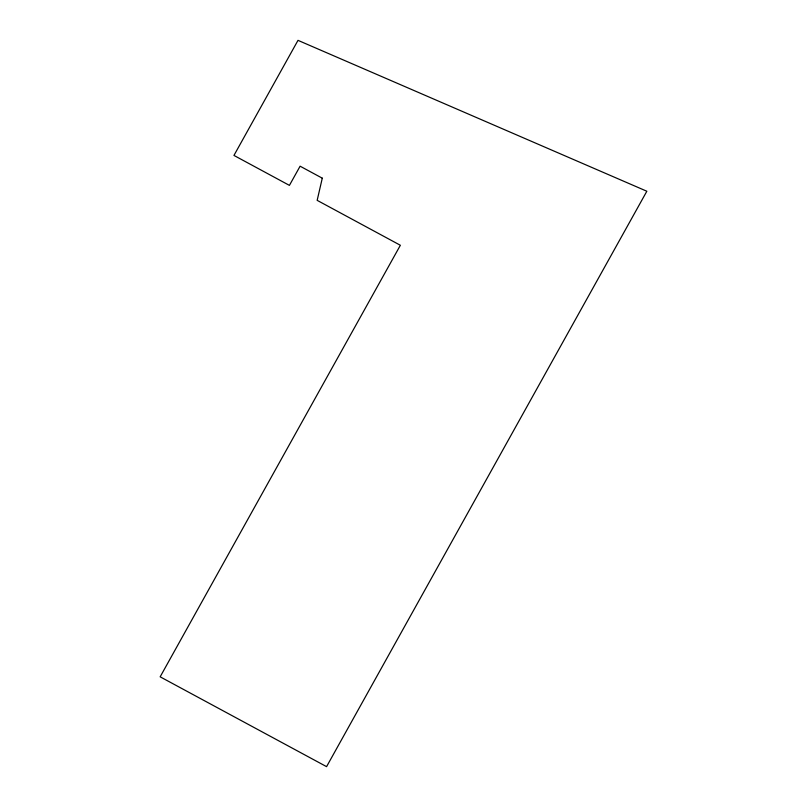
<?xml version="1.0" encoding="UTF-8"?>
<svg xmlns="http://www.w3.org/2000/svg" width="807" height="807" viewBox="0 0 807 807"><rect width="100%" height="100%" fill="white"/><g stroke="black" fill="none" stroke-linecap="round" stroke-linejoin="round"><path stroke-width="1.21" d="M322.286 178.176L317.161 200.348L400.363 245.267L160.159 676.821L326.573 766.65L646.841 191.239L298.005 40.35L233.949 155.428L289.42 185.378L300.103 166.192L322.286 178.176"/></g></svg>
